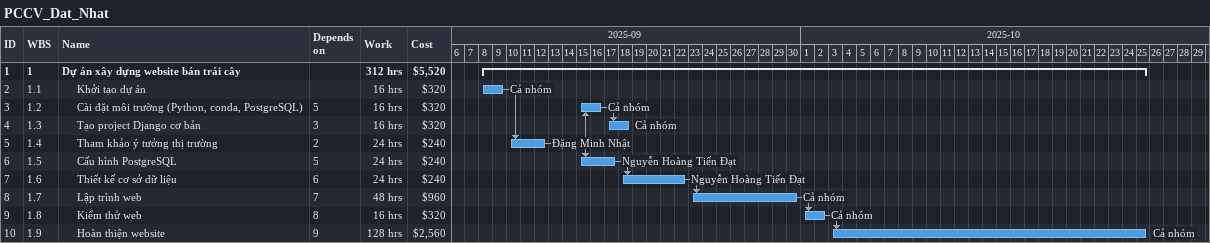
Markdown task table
PCCV_Dat_Nhat

| ID | WBS | Task | Start | Finish | Predecessors | Resources | Work (h) | Cost ($) |
|---|---|---|---|---|---|---|---|---|
| 1 | 1 | **Dự án xây dựng website bán trái cây** | 2025-09-08 | 2025-10-25 |  |  | 312 | 5520 |
| 2 | 1.1 | Khởi tạo dự án | 2025-09-08 | 2025-09-09 |  | Cả nhóm | 16 | 320 |
| 3 | 1.2 | Cài đặt môi trường (Python, conda, PostgreSQL) | 2025-09-15 | 2025-09-16 | 5 | Cả nhóm | 16 | 320 |
| 4 | 1.3 | Tạo project Django cơ bản | 2025-09-17 | 2025-09-18 | 3 | Cả nhóm | 16 | 320 |
| 5 | 1.4 | Tham khảo ý tưởng thị trường | 2025-09-10 | 2025-09-12 | 2 | Đặng Minh Nhật | 24 | 240 |
| 6 | 1.5 | Cấu hình PostgreSQL | 2025-09-15 | 2025-09-17 | 5 | Nguyễn Hoàng Tiến Đạt | 24 | 240 |
| 7 | 1.6 | Thiết kế cơ sở dữ liệu | 2025-09-18 | 2025-09-22 | 6 | Nguyễn Hoàng Tiến Đạt | 24 | 240 |
| 8 | 1.7 | Lập trình web | 2025-09-23 | 2025-09-30 | 7 | Cả nhóm | 48 | 960 |
| 9 | 1.8 | Kiểm thử web | 2025-10-01 | 2025-10-02 | 8 | Cả nhóm | 16 | 320 |
| 10 | 1.9 | Hoàn thiện website | 2025-10-03 | 2025-10-25 | 9 | Cả nhóm | 128 | 2560 |
